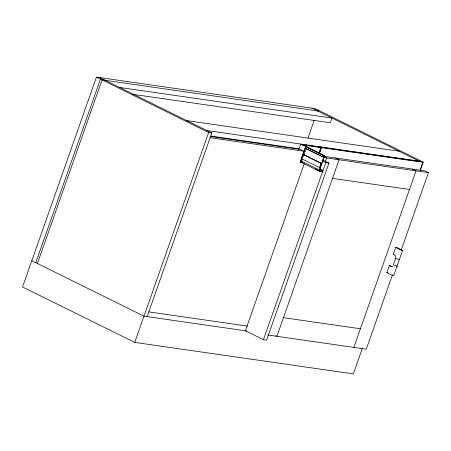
<?xml version="1.0" encoding="UTF-8"?>
<svg xmlns="http://www.w3.org/2000/svg" width="451" height="451" viewBox="0 0 451 451"><rect width="100%" height="100%" fill="white"/><g stroke="black" fill="none" stroke-linecap="round" stroke-linejoin="round"><path stroke-width="0.68" d="M300.738 162.371L300.997 160.962M319.167 153.565L321.259 147.59L320.379 146.947M319.285 153.549L321.383 147.573L320.424 146.987M420.377 170.179L423.162 162.242L422.339 161.605L206.784 130.508M320.481 169.61L322.978 170.844L320.272 170.179A1.127 0.682 -63.7 0 1 319.945 169.029L324.557 155.674L306.376 146.682L305.677 146.581L300.135 162.321L302.779 162.664M422.209 161.65L315.057 108.601L96.458 77.104L22.55 286.971L134.742 342.399L353.342 373.896L362.345 348.319M35.792 262.719L100.466 79.083M37.399 263.508L102.067 79.872M134.742 342.399L208.644 132.532L211.795 132.983L147.127 316.619M298.821 149.354L300.665 144.106L302.373 144.703L301.809 144.619M307.948 138.096L314.251 120.197M302.249 161.52L301.911 162.377L300.569 161.554M302.339 156.576L301.426 158.645L319.708 167.62L320.447 165.517L320.971 165.596L319.674 169.266A1.127 0.682 -63.7 0 0 320.007 170.416L319.81 171.493L301.708 162.546L302.074 161.497L322.527 171.605L322.803 170.822L320.306 169.587M302.435 156.311L303.173 154.214L321.275 163.155L320.537 165.258L321.061 165.331L324.387 155.888L305.631 146.71M300.631 162.01L300.907 161.221M300.84 162.422L301.302 161.108L300.738 161.03L305.817 146.598L300.665 144.106M302.221 158.487L301.572 160.325A1.127 0.682 -63.7 0 0 301.899 161.475L302.074 161.497M306.212 148.695L303.433 156.497L302.458 156.007M304.262 163.651L245.406 330.78L263.44 339.688L266.586 340.144L328.942 163.065L322.73 159.992M319.049 153.227L320.379 149.45M319.173 153.21L321.168 147.545M324.387 155.888L323.863 155.809L323.401 157.123L305.124 148.154L323.226 157.1L323.767 155.589L324.478 155.623M319.81 171.493L320.858 171.645L320.08 171.256L320.357 170.467L322.803 170.822M319.703 170.766L321.732 171.769L322.527 171.605M325.267 161.948L326.761 157.703L323.756 156.215M263.44 339.688L325.797 162.614L328.942 163.065M353.86 347.394L416.036 170.839L412.428 169.057M420.061 170.399L422.948 162.213L422.345 161.915M396.66 265.887L397.015 266.276L393.323 264.962L395.634 258.406L395.206 255.407L393.289 254.409L395.741 247.441L397.337 247.672L402.602 250.406L393.717 275.578L391.299 274.896L386.851 272.618L389.343 265.554L392.471 266.507M392.455 274.845L366.274 349.181L267.945 335.014M401.102 250.288L428.45 172.632L424.842 170.85L323.756 156.283M392.235 266.473L391.569 266.716L389.343 265.554M402.602 250.406L400.184 249.719L395.741 247.441M103.612 79.534L102.648 79.399L104.254 80.188L318.479 111.059L315.914 110.123M119.639 87.455L331.942 118.044L330.279 122.768L132.594 94.282M186.753 120.609L399.056 151.203M303.286 144.551L304.645 144.748M309.409 145.431L310.773 145.628M318.942 146.806L320.306 147.003M337.855 149.495L339.248 149.698M344.13 150.403L345.522 150.6M350.404 151.305L351.797 151.508M406.87 159.44L408.262 159.643M418.026 161.052L419.419 161.249M321.135 147.302L302.074 144.551L302.181 144.912L321.242 147.663M321.259 147.285L423.038 161.948M303.422 144.81L304.786 145.008M306.144 145.205L307.509 145.402M315.677 146.581L317.036 146.772M384.703 156.491L386.095 156.689M390.978 157.393L392.37 157.596M397.246 158.301L398.645 158.498M403.521 159.203L404.919 159.406M321.366 147.646L423.145 162.309M210.69 136.033L299.092 148.774M210.702 136.523L300.434 149.456L304.042 151.237L210.132 137.707M323.361 157.213L326.761 157.703M428.45 172.632L326.671 157.963L324.263 156.779M321.275 163.155L319.708 167.62M301.105 161.323L302.469 161.52M300.479 161.819L301.911 162.377M321.732 171.769L322.612 171.893L319.956 170.579M332.528 178.382L409.474 189.465M393.289 254.409L394.095 254.527M395.719 258.417L399.27 259.601M386.851 272.618L388.181 272.81M283.47 317.679L360.417 328.768M148.791 311.9L247.633 326.141M246.669 330.961L143.976 316.168L31.79 260.74M306.376 146.682L324.562 155.911M311.912 108.144L419.092 161.097M335.482 157.974L339.084 159.755L276.914 336.305L275.708 335.713M322.612 155.195L323.863 155.809M322.065 160.77L325.797 162.614M302.903 154.451L321.011 163.397M319.776 169.018L322.899 170.557M315.086 168.787L320.858 171.645M99.603 77.555L211.795 132.983M96.458 77.104L208.644 132.532M302.001 161.17A1.127 0.682 -63.7 0 1 301.837 160.082"/></g></svg>
